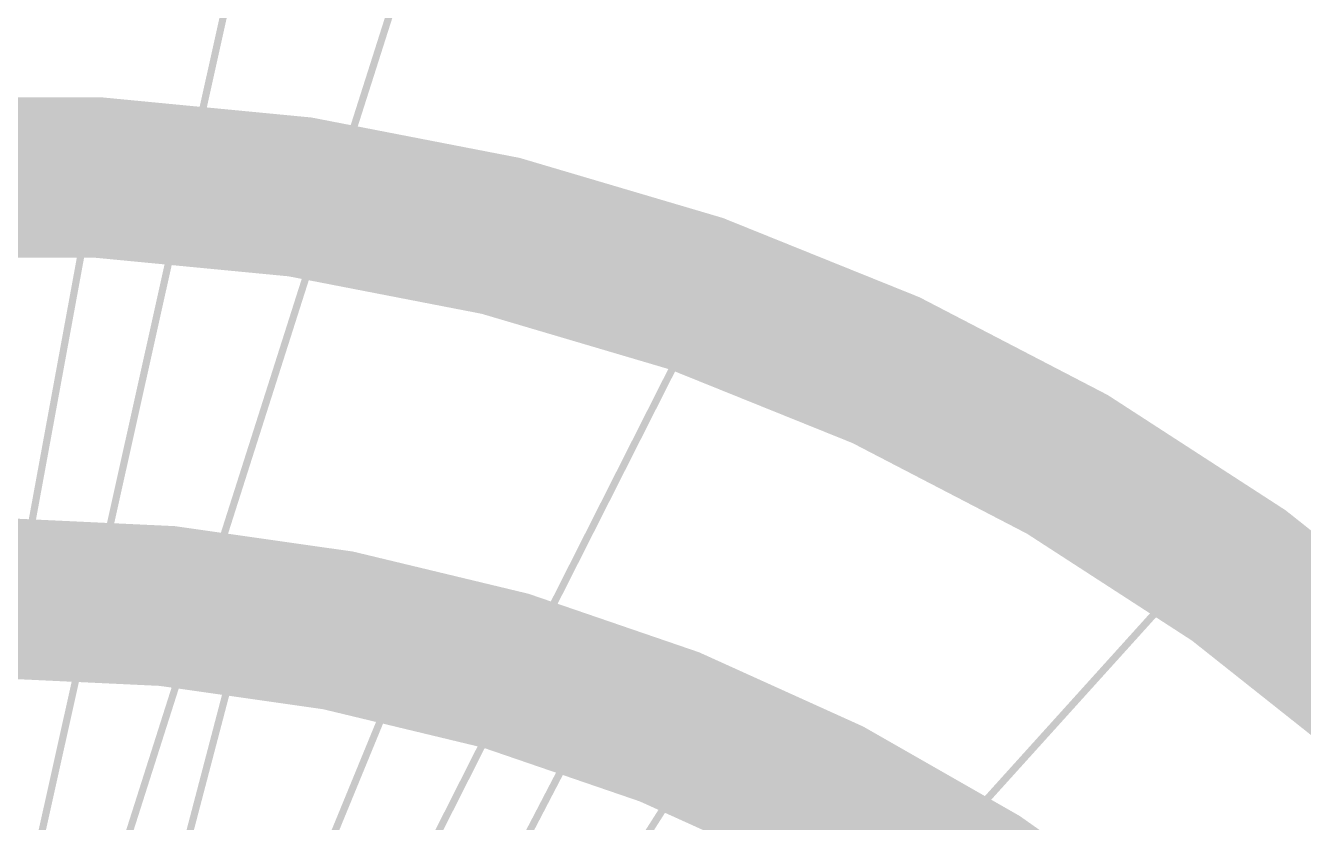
# Model space of a CAD drawing. Extents: x -12 to 108, y -5 to 75.
# Drawn here: x 64.619 to 67.804, y 39.294 to 41.281 of the extents above; entities that cross this region are included whole.
import ezdxf

# ---------------------------------------------------------------- set-up
doc = ezdxf.new("R2010")
doc.units = 0
doc.header["$MEASUREMENT"] = 0
doc.layers.get('0').update_dxf_attribs({"linetype": 'CONTINUOUS'})
for name, color, linetype in [('1', 12, 'CONTINUOUS'), ('IOs', 250, 'CONTINUOUS'), ('Sbp1', 5, 'CONTINUOUS'), ('vdd', 250, 'CONTINUOUS')]:
    doc.layers.add(name, color=color, linetype=linetype)

# ---------------------------------------------------------------- blocks, each defined once
blk = doc.blocks.new('ROUND_19')
at = {"const_width": 0.025}
blk.add_lwpolyline([(-0.0125, 0, 1), (0.0125, 0, 1)], format="xyb", close=True, dxfattribs=at)

msp = doc.modelspace()

# ---------------------------------------------------------------- linework, layer by layer
at = {"layer": '1', "const_width": 0.4}
for points in [[(68.0414, 39.5934, 0.3757), (61.0414, 39.5934)], [(67.3414, 38.8934, 0.3431), (61.7414, 38.8934)]]:
    msp.add_lwpolyline(points, format="xyb", dxfattribs=at)
at = {"layer": 'IOs', "transparency": 33554687, "const_width": 0.01778}
for points in [[(65.2526, 41.9354), (64.27472, 37.54207)], [(65.7098, 41.8846), (64.32657, 37.54034)]]:
    msp.add_lwpolyline(points, dxfattribs=at)
at = {"layer": 'Sbp1', "const_width": 0.08}
for points in [[(64.77267, 40.7829), (64.79748, 40.9405)], [(66.28622, 40.52377), (66.35288, 40.66872)], [(67.5415, 39.93155), (67.63996, 40.05708)], [(65.14401, 39.70134), (65.18828, 39.85461)], [(65.52956, 39.62021), (65.59588, 39.76531)], [(66.02454, 39.56053), (66.09086, 39.70563)], [(66.28602, 39.44909), (66.36945, 39.58508)], [(66.53028, 39.34378), (66.62315, 39.47351)], [(66.70996, 39.24518), (66.80526, 39.37313)]]:
    msp.add_lwpolyline(points, dxfattribs=at)
at = {"layer": 'vdd', "transparency": 33554687, "const_width": 0.01778}
for points in [[(64.17614, 37.54648), (64.77996, 40.83449)], [(64.77453, 37.5427), (66.32226, 40.60579)], [(65.37695, 37.53884), (67.54823, 39.94284)], [(64.57487, 37.54276), (65.14404, 39.71314)], [(64.6791, 37.54187), (65.53676, 39.62962)], [(64.97666, 37.54568), (66.03454, 39.57915)], [(65.07183, 37.53999), (66.30546, 39.48109)], [(65.17051, 37.53816), (66.55169, 39.36684)]]:
    msp.add_lwpolyline(points, dxfattribs=at)

# ---------------------------------------------------------------- block references
at = {"layer": 'Sbp1'}
for p, xscale, yscale, zscale, rotation in [((64.79748, 40.9405), 1.6, 1.6, 1.6, 41.77639311931281), ((64.77267, 40.7829), 1.6, 1.6, 1.6, 41.77639311931281), ((66.35288, 40.66872), 1.600000000000001, 1.600000000000001, 1.600000000000001, 26.025482251684), ((66.28622, 40.52377), 1.600000000000001, 1.600000000000001, 1.600000000000001, 26.025482251684), ((67.63996, 40.05708), 1.600000000000001, 1.600000000000001, 1.600000000000001, 12.61682581461726), ((67.5415, 39.93155), 1.600000000000001, 1.600000000000001, 1.600000000000001, 12.61682581461726), ((65.18828, 39.85461), 1.600000000000001, 1.600000000000001, 1.600000000000001, 34.61187712574667), ((65.59588, 39.76531), 1.600000000000001, 1.600000000000001, 1.600000000000001, 26.16036393935255), ((65.14401, 39.70134), 1.600000000000001, 1.600000000000001, 1.600000000000001, 34.61187712574667), ((66.09086, 39.70563), 1.600000000000001, 1.600000000000001, 1.600000000000001, 26.16036393935255), ((65.52956, 39.62021), 1.600000000000001, 1.600000000000001, 1.600000000000001, 26.16036393935255), ((66.36945, 39.58508), 1.600000000000001, 1.600000000000001, 1.600000000000001, 19.19408511536438), ((66.02454, 39.56053), 1.600000000000001, 1.600000000000001, 1.600000000000001, 26.16036393935255), ((66.28602, 39.44909), 1.600000000000001, 1.600000000000001, 1.600000000000001, 19.19408511536438), ((66.62315, 39.47351), 1.600000000000001, 1.600000000000001, 1.600000000000001, 15.12677342044053), ((66.80526, 39.37313), 1.600000000000001, 1.600000000000001, 1.600000000000001, 14.04143088550474), ((66.53028, 39.34378), 1.600000000000001, 1.600000000000001, 1.600000000000001, 15.12677342044053)]:
    msp.add_blockref('ROUND_19', p, dxfattribs=dict(at, xscale=xscale, yscale=yscale, zscale=zscale, rotation=rotation))

doc.saveas('drawing.dxf')
